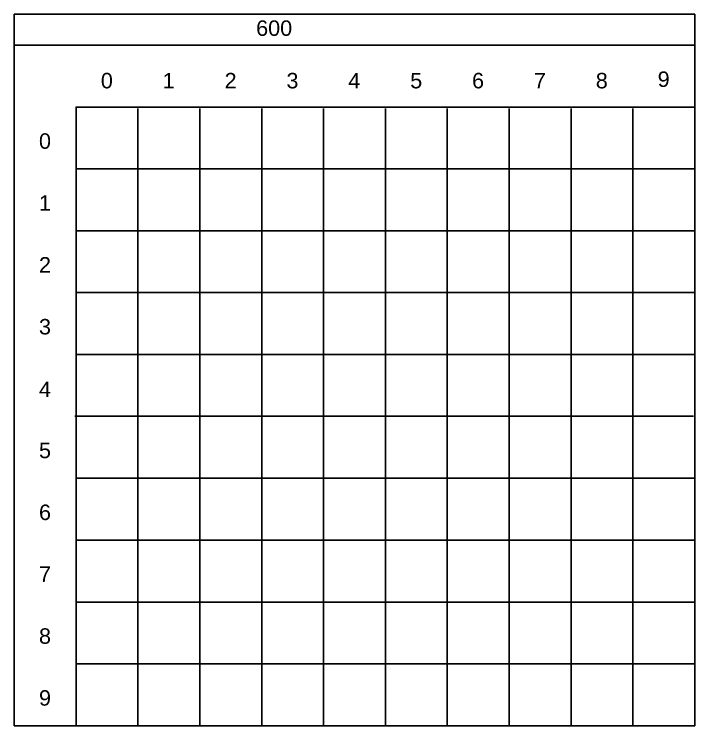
# Model space of a CAD drawing. Header units: millimetres. Extents: x 18058 to 21085, y 38505 to 40700.
# Drawn here: x 19650 to 19760, y 40395 to 40510 of the extents above; entities that cross this region are included whole.
import ezdxf

# ---------------------------------------------------------------- set-up
doc = ezdxf.new("R2010")
doc.units = ezdxf.units.MM
doc.layers.add('Маркировка', color=7, linetype='Continuous', lineweight=25)
doc.layers.add('Элементы', color=7, linetype='Continuous', lineweight=25)
doc.styles.get("Standard").update_dxf_attribs({"font": 'arial.ttf'})

msp = doc.modelspace()

# ---------------------------------------------------------------- linework, layer by layer
at = {"layer": 'Элементы'}
for p, q in [((19670, 40494.77), (19670, 40395)), ((19680, 40494.77), (19680, 40395)), ((19690, 40494.77), (19690, 40395)), ((19700, 40494.77), (19700, 40395)), ((19710, 40494.77), (19710, 40395)), ((19720, 40494.77), (19720, 40395)), ((19730, 40494.77), (19730, 40395)), ((19740, 40494.77), (19740, 40395)), ((19750, 40494.77), (19750, 40395)), ((19660, 40485), (19760, 40485)), ((19660, 40475), (19760, 40475)), ((19660, 40465), (19760, 40465)), ((19660, 40455), (19760, 40455)), ((19659.8, 40445.02), (19759.8, 40445.02)), ((19660, 40435), (19760, 40435)), ((19660, 40425), (19760, 40425)), ((19660, 40415), (19760, 40415)), ((19660, 40405), (19760, 40405))]:
    msp.add_line(p, q, dxfattribs=at)
for points in [[(19650, 40505), (19760, 40505), (19760, 40510), (19650, 40510)], [(19650, 40505), (19760, 40505), (19760, 40395), (19650, 40395)], [(19760, 40495), (19660, 40495), (19660, 40395), (19760, 40395)]]:
    msp.add_lwpolyline(points, close=True, dxfattribs=at)

# ---------------------------------------------------------------- texts
at = {"layer": 'Маркировка'}
for s, p in [('600', (19689.1, 40506.5)), ('9', (19754, 40498.25)), ('0', (19664, 40498.02)), ('1', (19674, 40498.02)), ('2', (19684, 40498.02)), ('3', (19694, 40498.02)), ('4', (19704, 40498.02)), ('5', (19714, 40498.02)), ('6', (19724, 40498.02)), ('7', (19734, 40498.02)), ('8', (19744, 40498.02)), ('0', (19654, 40488.25)), ('1', (19654, 40478.25)), ('2', (19654, 40468.25)), ('3', (19654, 40458.25)), ('4', (19654, 40448.14)), ('5', (19654, 40438.25)), ('6', (19654, 40428.25)), ('7', (19654, 40418.25)), ('8', (19654, 40408.25)), ('9', (19654, 40398.25))]:
    msp.add_text(s, height=2.5, dxfattribs=at).set_placement(p)

doc.saveas('drawing.dxf')
